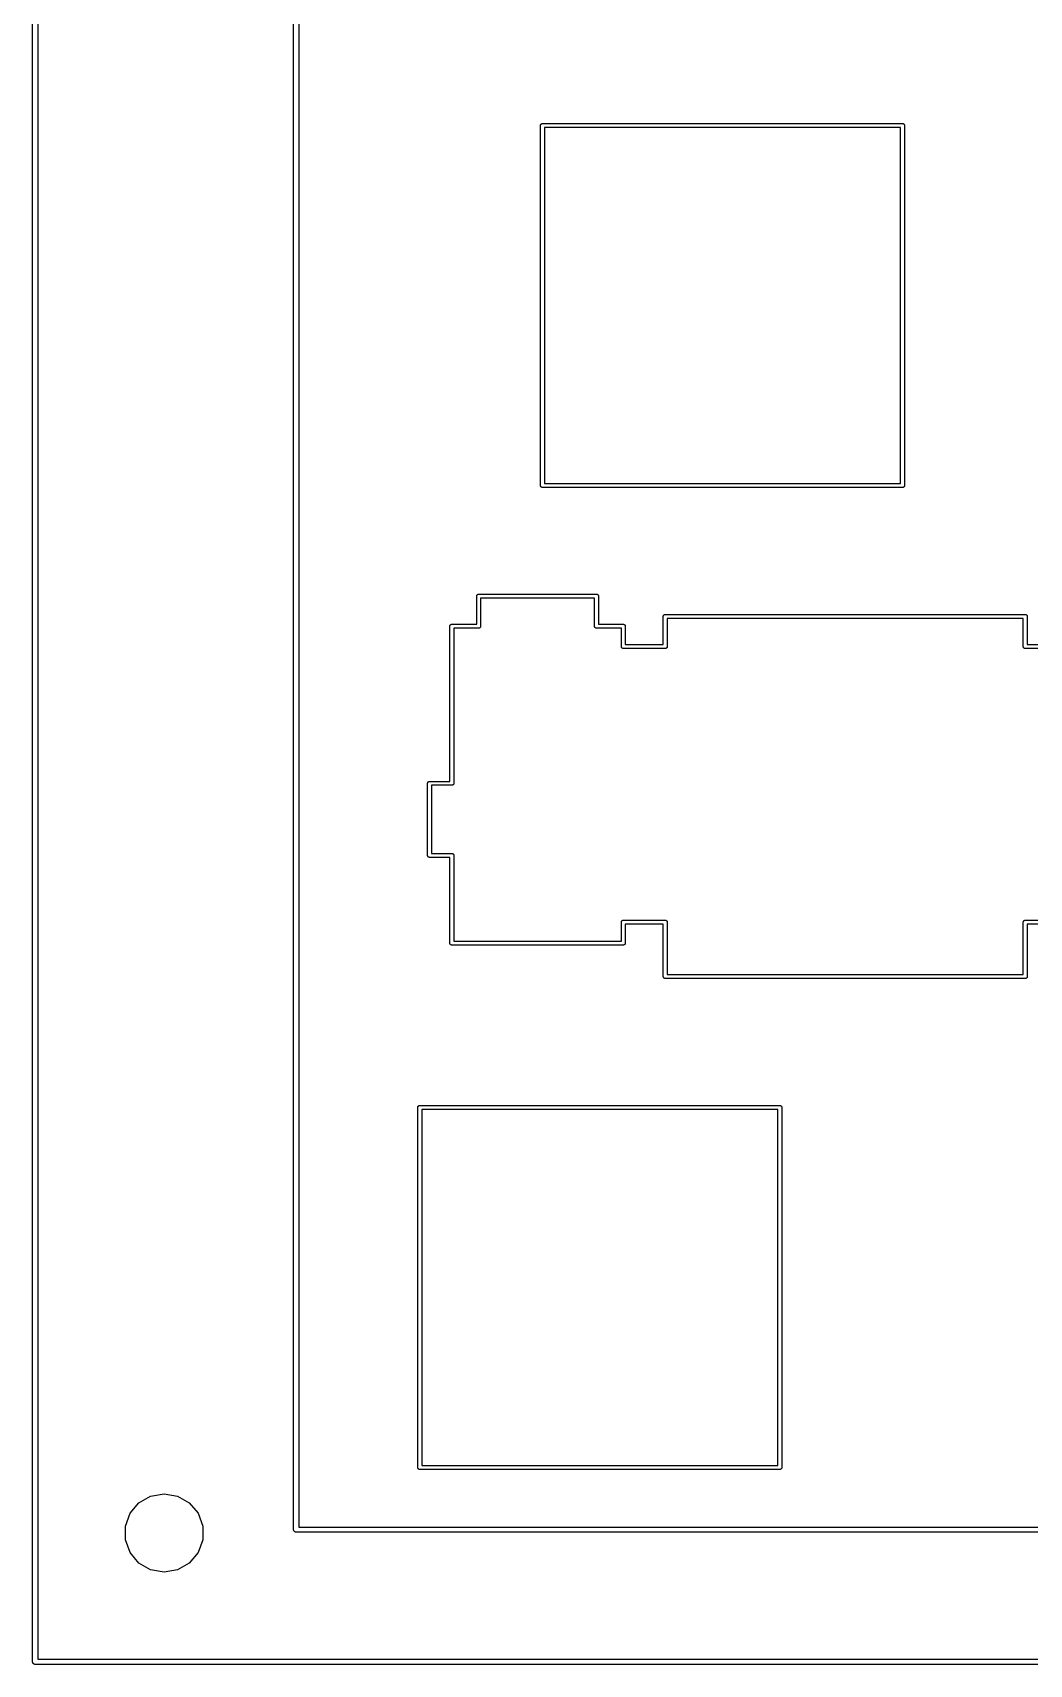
# Model space of a CAD drawing. Extents: x 50 to 430, y -187 to -47.
# Drawn here: x 49.9 to 88.6, y -187.1 to -123.8 of the extents above; entities that cross this region are included whole.
import ezdxf

# ---------------------------------------------------------------- set-up
doc = ezdxf.new("R2010")
doc.units = 0
doc.header["$MEASUREMENT"] = 0
doc.layers.add('BLACK', color=7, linetype='CONTINUOUS')

msp = doc.modelspace()

# ---------------------------------------------------------------- linework, layer by layer
at = {"layer": 'BLACK', "linetype": 'CONTINUOUS'}
for p, q in [((49.9, -187.009), (49.9, -46.9913)), ((50.1, -47.1), (50.1, -186.9)), ((60.0257, -181.855), (60.0257, -67.5643)), ((60.2257, -67.673), (60.2257, -181.773)), ((69.6076, -127.377), (69.6099, -127.37)), ((69.6076, -127.383), (69.6076, -127.377)), ((69.6076, -141.367), (69.6076, -127.383)), ((69.6099, -127.37), (69.611, -127.364)), ((69.611, -127.364), (69.6144, -127.358)), ((69.6144, -127.358), (69.6167, -127.351)), ((69.6167, -127.351), (69.6211, -127.346)), ((69.6211, -127.346), (69.6245, -127.34)), ((69.6245, -127.34), (69.6297, -127.336)), ((69.6297, -127.336), (69.634, -127.331)), ((69.634, -127.331), (69.6399, -127.327)), ((69.6399, -127.327), (69.6451, -127.323)), ((69.6451, -127.323), (69.6514, -127.321)), ((69.6514, -127.321), (69.6573, -127.317)), ((69.6573, -127.317), (69.664, -127.316)), ((69.664, -127.316), (69.6703, -127.314)), ((69.6703, -127.314), (69.6771, -127.314)), ((69.6771, -127.314), (69.6771, -127.314)), ((69.6771, -127.314), (83.6604, -127.314)), ((69.76, -127.466), (69.76, -141.284)), ((83.5776, -127.466), (69.76, -127.466)), ((83.5776, -141.284), (83.5776, -127.466)), ((83.6604, -127.314), (83.6672, -127.314)), ((83.6604, -127.314), (83.6604, -127.314)), ((83.6672, -127.314), (83.6735, -127.316)), ((83.6735, -127.316), (83.6802, -127.317)), ((83.6802, -127.317), (83.6861, -127.321)), ((83.6861, -127.321), (83.6924, -127.323)), ((83.6924, -127.323), (83.6976, -127.327)), ((83.6976, -127.327), (83.7035, -127.331)), ((83.7035, -127.331), (83.7078, -127.336)), ((83.7078, -127.336), (83.713, -127.34)), ((83.713, -127.34), (83.7164, -127.346)), ((83.7164, -127.346), (83.7208, -127.351)), ((83.7208, -127.351), (83.7231, -127.358)), ((83.7231, -127.358), (83.7265, -127.364)), ((83.7265, -127.364), (83.7276, -127.37)), ((83.7276, -127.37), (83.7299, -127.377)), ((83.7299, -127.377), (83.7299, -127.383)), ((83.7299, -127.383), (83.73, -127.383)), ((83.73, -127.383), (83.73, -141.367)), ((69.6076, -141.373), (69.6076, -141.367)), ((69.6076, -141.367), (69.6076, -141.367)), ((69.6099, -141.38), (69.6076, -141.373)), ((69.611, -141.386), (69.6099, -141.38)), ((69.6144, -141.392), (69.611, -141.386)), ((69.6167, -141.399), (69.6144, -141.392)), ((69.6211, -141.404), (69.6167, -141.399)), ((69.6245, -141.41), (69.6211, -141.404)), ((69.6297, -141.414), (69.6245, -141.41)), ((69.634, -141.419), (69.6297, -141.414)), ((69.6399, -141.423), (69.634, -141.419)), ((69.6451, -141.427), (69.6399, -141.423)), ((69.6514, -141.429), (69.6451, -141.427)), ((69.6573, -141.433), (69.6514, -141.429)), ((69.664, -141.434), (69.6573, -141.433)), ((69.6703, -141.436), (69.664, -141.434)), ((69.6771, -141.436), (69.6703, -141.436)), ((83.6604, -141.436), (69.6771, -141.436)), ((69.6771, -141.436), (69.6771, -141.436)), ((69.76, -141.284), (83.5776, -141.284)), ((83.6672, -141.436), (83.6604, -141.436)), ((83.6604, -141.436), (83.6604, -141.436)), ((83.6735, -141.434), (83.6672, -141.436)), ((83.6802, -141.433), (83.6735, -141.434)), ((83.6861, -141.429), (83.6802, -141.433)), ((83.6924, -141.427), (83.6861, -141.429)), ((83.6976, -141.423), (83.6924, -141.427)), ((83.7035, -141.419), (83.6976, -141.423)), ((83.7078, -141.414), (83.7035, -141.419)), ((83.713, -141.41), (83.7078, -141.414)), ((83.7164, -141.404), (83.713, -141.41)), ((83.7208, -141.399), (83.7164, -141.404)), ((83.7231, -141.392), (83.7208, -141.399)), ((83.7265, -141.386), (83.7231, -141.392)), ((83.7276, -141.38), (83.7265, -141.386)), ((83.7299, -141.373), (83.7276, -141.38)), ((83.73, -141.367), (83.7299, -141.367)), ((83.7299, -141.367), (83.7299, -141.373)), ((67.1379, -145.62), (67.1402, -145.614)), ((67.1402, -145.614), (67.1446, -145.609)), ((67.1446, -145.609), (67.148, -145.603)), ((67.148, -145.603), (67.1532, -145.599)), ((67.1532, -145.599), (67.1575, -145.593)), ((67.1575, -145.593), (67.1634, -145.59)), ((67.1634, -145.59), (67.1686, -145.586)), ((67.1686, -145.586), (67.1749, -145.583)), ((67.1749, -145.583), (67.1808, -145.58)), ((67.1808, -145.58), (67.1875, -145.579)), ((67.1875, -145.579), (67.1938, -145.576)), ((67.1938, -145.576), (67.2006, -145.576)), ((67.2006, -145.576), (67.2006, -145.576)), ((67.2006, -145.576), (71.7859, -145.576)), ((71.7859, -145.576), (71.7927, -145.576)), ((71.7859, -145.576), (71.7859, -145.576)), ((71.7927, -145.576), (71.799, -145.579)), ((71.799, -145.579), (71.8057, -145.58)), ((71.8057, -145.58), (71.8116, -145.583)), ((71.8116, -145.583), (71.8179, -145.586)), ((71.8179, -145.586), (71.8231, -145.59)), ((71.8231, -145.59), (71.829, -145.593)), ((71.829, -145.593), (71.8333, -145.599)), ((71.8333, -145.599), (71.8385, -145.603)), ((71.8385, -145.603), (71.8419, -145.609)), ((71.8419, -145.609), (71.8463, -145.614)), ((71.8463, -145.614), (71.8486, -145.62)), ((67.1311, -145.639), (67.1334, -145.633)), ((67.1311, -145.646), (67.1311, -145.639)), ((67.1311, -146.745), (67.1311, -145.646)), ((67.1334, -145.633), (67.1345, -145.626)), ((67.1345, -145.626), (67.1379, -145.62)), ((71.703, -145.729), (67.2835, -145.729)), ((67.2835, -145.729), (67.2835, -146.828)), ((71.7031, -146.808), (71.703, -145.729)), ((71.8486, -145.62), (71.852, -145.626)), ((71.852, -145.626), (71.8531, -145.633)), ((71.8531, -145.633), (71.8554, -145.639)), ((71.8554, -145.639), (71.8554, -145.646)), ((71.8554, -145.646), (71.8554, -145.646)), ((71.8554, -145.646), (71.8554, -146.745)), ((66.0896, -152.841), (66.0897, -146.814)), ((66.0897, -146.808), (66.092, -146.801)), ((66.0897, -146.814), (66.0897, -146.808)), ((66.092, -146.801), (66.0931, -146.795)), ((66.0931, -146.795), (66.0965, -146.789)), ((66.0965, -146.789), (66.0988, -146.782)), ((66.0988, -146.782), (66.1032, -146.777)), ((66.1032, -146.777), (66.1066, -146.771)), ((66.1066, -146.771), (66.1118, -146.767)), ((66.1118, -146.767), (66.1161, -146.762)), ((66.1161, -146.762), (66.122, -146.758)), ((66.122, -146.758), (66.1272, -146.754)), ((66.1272, -146.754), (66.1335, -146.752)), ((66.1335, -146.752), (66.1394, -146.748)), ((66.1394, -146.748), (66.1461, -146.747)), ((66.1461, -146.747), (66.1524, -146.745)), ((66.1524, -146.745), (66.1592, -146.745)), ((66.1592, -146.745), (66.1592, -146.745)), ((66.1592, -146.745), (67.1311, -146.745)), ((67.257, -146.88), (67.2511, -146.884)), ((67.2613, -146.875), (67.257, -146.88)), ((67.2665, -146.871), (67.2613, -146.875)), ((67.2699, -146.865), (67.2665, -146.871)), ((67.2743, -146.86), (67.2699, -146.865)), ((67.2766, -146.853), (67.2743, -146.86)), ((67.28, -146.847), (67.2766, -146.853)), ((67.2811, -146.841), (67.28, -146.847)), ((67.2834, -146.834), (67.2811, -146.841)), ((67.2835, -146.828), (67.2834, -146.828)), ((67.2834, -146.828), (67.2834, -146.834)), ((71.7031, -146.834), (71.7031, -146.808)), ((71.7054, -146.841), (71.7031, -146.834)), ((71.7065, -146.847), (71.7054, -146.841)), ((71.7099, -146.853), (71.7065, -146.847)), ((71.7122, -146.86), (71.7099, -146.853)), ((71.7166, -146.865), (71.7122, -146.86)), ((71.72, -146.871), (71.7166, -146.865)), ((71.7252, -146.875), (71.72, -146.871)), ((71.7295, -146.88), (71.7252, -146.875)), ((71.7354, -146.884), (71.7295, -146.88)), ((71.8554, -146.745), (72.8273, -146.745)), ((72.8273, -146.745), (72.8273, -146.745)), ((72.8273, -146.745), (72.8341, -146.745)), ((72.8341, -146.745), (72.8404, -146.747)), ((72.8404, -146.747), (72.8471, -146.748)), ((72.8471, -146.748), (72.853, -146.752)), ((72.853, -146.752), (72.8593, -146.754)), ((72.8593, -146.754), (72.8645, -146.758)), ((72.8645, -146.758), (72.8704, -146.762)), ((72.8704, -146.762), (72.8747, -146.767)), ((72.8747, -146.767), (72.8799, -146.771)), ((72.8799, -146.771), (72.8833, -146.777)), ((72.8833, -146.777), (72.8877, -146.782)), ((72.8877, -146.782), (72.89, -146.789)), ((72.89, -146.789), (72.8934, -146.795)), ((72.8934, -146.795), (72.8945, -146.801)), ((72.8945, -146.801), (72.8968, -146.808)), ((72.8968, -146.808), (72.8968, -146.814)), ((72.8968, -146.814), (72.8969, -146.814)), ((72.8969, -146.814), (72.8969, -147.532)), ((74.37, -147.532), (74.3701, -146.433)), ((74.3701, -146.427), (74.3724, -146.42)), ((74.3701, -146.433), (74.3701, -146.427)), ((74.3724, -146.42), (74.3735, -146.414)), ((74.3735, -146.414), (74.3769, -146.408)), ((74.3769, -146.408), (74.3792, -146.401)), ((74.3792, -146.401), (74.3836, -146.396)), ((74.3836, -146.396), (74.387, -146.39)), ((74.387, -146.39), (74.3922, -146.386)), ((74.3922, -146.386), (74.3965, -146.381)), ((74.3965, -146.381), (74.4024, -146.377)), ((74.4024, -146.377), (74.4076, -146.373)), ((74.4076, -146.373), (74.4139, -146.371)), ((74.4139, -146.371), (74.4198, -146.367)), ((74.4198, -146.367), (74.4265, -146.366)), ((74.4265, -146.366), (74.4328, -146.364)), ((74.4328, -146.364), (74.4396, -146.364)), ((74.4396, -146.364), (74.4396, -146.364)), ((74.4396, -146.364), (88.4229, -146.364)), ((88.34, -146.516), (74.5224, -146.516)), ((74.5224, -146.516), (74.5224, -147.615)), ((88.3401, -147.595), (88.34, -146.516)), ((88.4229, -146.364), (88.4229, -146.364)), ((88.4229, -146.364), (88.4297, -146.364)), ((88.4297, -146.364), (88.436, -146.366)), ((88.436, -146.366), (88.4427, -146.367)), ((88.4427, -146.367), (88.4486, -146.371)), ((88.4486, -146.371), (88.4549, -146.373)), ((88.4549, -146.373), (88.4601, -146.377)), ((88.4601, -146.377), (88.466, -146.381)), ((88.466, -146.381), (88.4703, -146.386)), ((88.4703, -146.386), (88.4755, -146.39)), ((88.4755, -146.39), (88.4789, -146.396)), ((88.4789, -146.396), (88.4833, -146.401)), ((88.4833, -146.401), (88.4856, -146.408)), ((88.4856, -146.408), (88.489, -146.414)), ((88.489, -146.414), (88.4901, -146.42)), ((88.4901, -146.42), (88.4924, -146.427)), ((88.4924, -146.427), (88.4924, -146.433)), ((88.4924, -146.433), (88.4924, -146.433)), ((88.4924, -146.433), (88.4924, -147.532)), ((67.2139, -146.897), (66.242, -146.897)), ((66.242, -146.897), (66.242, -152.924)), ((67.2207, -146.897), (67.2139, -146.897)), ((67.2139, -146.897), (67.2139, -146.897)), ((67.227, -146.895), (67.2207, -146.897)), ((67.2337, -146.894), (67.227, -146.895)), ((67.2396, -146.89), (67.2337, -146.894)), ((67.2459, -146.888), (67.2396, -146.89)), ((67.2511, -146.884), (67.2459, -146.888)), ((71.7406, -146.888), (71.7354, -146.884)), ((71.7469, -146.89), (71.7406, -146.888)), ((71.7528, -146.894), (71.7469, -146.89)), ((71.7595, -146.895), (71.7528, -146.894)), ((71.7658, -146.897), (71.7595, -146.895)), ((71.7726, -146.897), (71.7658, -146.897)), ((72.7445, -146.897), (71.7726, -146.897)), ((71.7726, -146.897), (71.7726, -146.897)), ((72.7445, -147.595), (72.7445, -146.897)), ((72.7445, -147.622), (72.7445, -147.595)), ((72.7468, -147.628), (72.7445, -147.622)), ((72.7479, -147.635), (72.7468, -147.628)), ((72.7513, -147.641), (72.7479, -147.635)), ((72.7536, -147.647), (72.7513, -147.641)), ((72.758, -147.652), (72.7536, -147.647)), ((72.7614, -147.658), (72.758, -147.652)), ((72.7666, -147.662), (72.7614, -147.658)), ((72.7709, -147.668), (72.7666, -147.662)), ((72.7768, -147.671), (72.7709, -147.668)), ((72.782, -147.675), (72.7768, -147.671)), ((72.7883, -147.678), (72.782, -147.675)), ((72.7942, -147.681), (72.7883, -147.678)), ((72.8009, -147.682), (72.7942, -147.681)), ((72.8072, -147.685), (72.8009, -147.682)), ((72.814, -147.685), (72.8072, -147.685)), ((74.4529, -147.685), (72.814, -147.685)), ((72.814, -147.685), (72.814, -147.685)), ((72.8969, -147.532), (74.37, -147.532)), ((74.4597, -147.685), (74.4529, -147.685)), ((74.4529, -147.685), (74.4529, -147.685)), ((74.466, -147.682), (74.4597, -147.685)), ((74.4727, -147.681), (74.466, -147.682)), ((74.4786, -147.678), (74.4727, -147.681)), ((74.4849, -147.675), (74.4786, -147.678)), ((74.4901, -147.671), (74.4849, -147.675)), ((74.496, -147.668), (74.4901, -147.671)), ((74.5003, -147.662), (74.496, -147.668)), ((74.5055, -147.658), (74.5003, -147.662)), ((74.5089, -147.652), (74.5055, -147.658)), ((74.5133, -147.647), (74.5089, -147.652)), ((74.5156, -147.641), (74.5133, -147.647)), ((74.519, -147.635), (74.5156, -147.641)), ((74.5201, -147.628), (74.519, -147.635)), ((74.5224, -147.622), (74.5201, -147.628)), ((74.5224, -147.615), (74.5224, -147.615)), ((74.5224, -147.615), (74.5224, -147.622)), ((88.3401, -147.622), (88.3401, -147.595)), ((88.3424, -147.628), (88.3401, -147.622)), ((88.3435, -147.635), (88.3424, -147.628)), ((88.3469, -147.641), (88.3435, -147.635)), ((88.3492, -147.647), (88.3469, -147.641)), ((88.3536, -147.652), (88.3492, -147.647)), ((88.357, -147.658), (88.3536, -147.652)), ((88.3622, -147.662), (88.357, -147.658)), ((88.3665, -147.668), (88.3622, -147.662)), ((88.3724, -147.671), (88.3665, -147.668)), ((88.3776, -147.675), (88.3724, -147.671)), ((88.3839, -147.678), (88.3776, -147.675)), ((88.3898, -147.681), (88.3839, -147.678)), ((88.3965, -147.682), (88.3898, -147.681)), ((88.4028, -147.685), (88.3965, -147.682)), ((88.4096, -147.685), (88.4028, -147.685)), ((90.0485, -147.685), (88.4096, -147.685)), ((88.4096, -147.685), (88.4096, -147.685)), ((88.4924, -147.532), (89.9656, -147.532)), ((65.2261, -152.904), (65.2284, -152.897)), ((65.2261, -152.91), (65.2261, -152.904)), ((65.2261, -155.718), (65.2261, -152.91)), ((65.2284, -152.897), (65.2295, -152.891)), ((65.2295, -152.891), (65.2329, -152.885)), ((65.2329, -152.885), (65.2352, -152.878)), ((65.2352, -152.878), (65.2396, -152.873)), ((65.2396, -152.873), (65.243, -152.867)), ((65.243, -152.867), (65.2482, -152.863)), ((65.2482, -152.863), (65.2525, -152.858)), ((65.2525, -152.858), (65.2584, -152.854)), ((65.2584, -152.854), (65.2636, -152.85)), ((65.2636, -152.85), (65.2699, -152.848)), ((65.2699, -152.848), (65.2758, -152.844)), ((65.2758, -152.844), (65.2825, -152.843)), ((65.2825, -152.843), (65.2888, -152.841)), ((65.2888, -152.841), (65.2956, -152.841)), ((65.2956, -152.841), (65.2956, -152.841)), ((65.2956, -152.841), (66.0896, -152.841)), ((66.1725, -152.993), (65.3785, -152.993)), ((65.3785, -152.993), (65.3785, -155.635)), ((66.1793, -152.993), (66.1725, -152.993)), ((66.1725, -152.993), (66.1725, -152.993)), ((66.1856, -152.991), (66.1793, -152.993)), ((66.1923, -152.99), (66.1856, -152.991)), ((66.1982, -152.986), (66.1923, -152.99)), ((66.2045, -152.984), (66.1982, -152.986)), ((66.2097, -152.98), (66.2045, -152.984)), ((66.2156, -152.976), (66.2097, -152.98)), ((66.2199, -152.971), (66.2156, -152.976)), ((66.2251, -152.967), (66.2199, -152.971)), ((66.2285, -152.961), (66.2251, -152.967)), ((66.2329, -152.956), (66.2285, -152.961)), ((66.2352, -152.949), (66.2329, -152.956)), ((66.2386, -152.943), (66.2352, -152.949)), ((66.2397, -152.937), (66.2386, -152.943)), ((66.242, -152.93), (66.2397, -152.937)), ((66.242, -152.924), (66.242, -152.924)), ((66.242, -152.924), (66.242, -152.93)), ((65.2261, -155.724), (65.2261, -155.718)), ((65.2261, -155.718), (65.2261, -155.718)), ((65.2284, -155.731), (65.2261, -155.724)), ((65.2295, -155.737), (65.2284, -155.731)), ((65.2329, -155.743), (65.2295, -155.737)), ((65.2352, -155.75), (65.2329, -155.743)), ((65.3785, -155.635), (66.1725, -155.635)), ((66.1725, -155.635), (66.1725, -155.635)), ((66.1725, -155.635), (66.1793, -155.635)), ((66.1793, -155.635), (66.1856, -155.637)), ((66.1856, -155.637), (66.1923, -155.638)), ((66.1923, -155.638), (66.1982, -155.642)), ((66.1982, -155.642), (66.2045, -155.644)), ((66.2045, -155.644), (66.2097, -155.648)), ((66.2097, -155.648), (66.2156, -155.652)), ((66.2156, -155.652), (66.2199, -155.657)), ((66.2199, -155.657), (66.2251, -155.661)), ((66.2251, -155.661), (66.2285, -155.667)), ((66.2285, -155.667), (66.2329, -155.672)), ((66.2329, -155.672), (66.2352, -155.679)), ((66.2352, -155.679), (66.2386, -155.685)), ((66.2386, -155.685), (66.2397, -155.691)), ((66.2397, -155.691), (66.242, -155.698)), ((66.242, -155.698), (66.242, -155.704)), ((66.242, -155.704), (66.242, -155.704)), ((66.242, -155.704), (66.242, -159.038)), ((65.2396, -155.755), (65.2352, -155.75)), ((65.243, -155.761), (65.2396, -155.755)), ((65.2482, -155.765), (65.243, -155.761)), ((65.2525, -155.77), (65.2482, -155.765)), ((65.2584, -155.774), (65.2525, -155.77)), ((65.2636, -155.778), (65.2584, -155.774)), ((65.2699, -155.78), (65.2636, -155.778)), ((65.2758, -155.784), (65.2699, -155.78)), ((65.2825, -155.785), (65.2758, -155.784)), ((65.2888, -155.787), (65.2825, -155.785)), ((65.2956, -155.787), (65.2888, -155.787)), ((66.0897, -155.787), (65.2956, -155.787)), ((65.2956, -155.787), (65.2956, -155.787)), ((66.0896, -159.121), (66.0897, -155.787)), ((72.7468, -158.282), (72.7479, -158.275)), ((72.7479, -158.275), (72.7513, -158.269)), ((72.7513, -158.269), (72.7536, -158.263)), ((72.7536, -158.263), (72.758, -158.258)), ((72.758, -158.258), (72.7614, -158.252)), ((72.7614, -158.252), (72.7666, -158.248)), ((72.7666, -158.248), (72.7709, -158.243)), ((72.7709, -158.243), (72.7768, -158.239)), ((72.7768, -158.239), (72.782, -158.235)), ((72.782, -158.235), (72.7883, -158.232)), ((72.7883, -158.232), (72.7942, -158.229)), ((72.7942, -158.229), (72.8009, -158.228)), ((72.8009, -158.228), (72.8072, -158.226)), ((72.8072, -158.226), (72.814, -158.226)), ((72.814, -158.226), (72.814, -158.226)), ((72.814, -158.226), (74.4529, -158.226)), ((74.4529, -158.226), (74.4529, -158.226)), ((74.4529, -158.226), (74.4597, -158.226)), ((74.4597, -158.226), (74.466, -158.228)), ((74.466, -158.228), (74.4727, -158.229)), ((74.4727, -158.229), (74.4786, -158.232)), ((74.4786, -158.232), (74.4849, -158.235)), ((74.4849, -158.235), (74.4901, -158.239)), ((74.4901, -158.239), (74.496, -158.243)), ((74.496, -158.243), (74.5003, -158.248)), ((74.5003, -158.248), (74.5055, -158.252)), ((74.5055, -158.252), (74.5089, -158.258)), ((74.5089, -158.258), (74.5133, -158.263)), ((74.5133, -158.263), (74.5156, -158.269)), ((74.5156, -158.269), (74.519, -158.275)), ((74.519, -158.275), (74.5201, -158.282)), ((88.3424, -158.282), (88.3435, -158.275)), ((88.3435, -158.275), (88.3469, -158.269)), ((88.3469, -158.269), (88.3492, -158.263)), ((88.3492, -158.263), (88.3536, -158.258)), ((88.3536, -158.258), (88.357, -158.252)), ((88.357, -158.252), (88.3622, -158.248)), ((88.3622, -158.248), (88.3665, -158.243)), ((88.3665, -158.243), (88.3724, -158.239)), ((88.3724, -158.239), (88.3776, -158.235)), ((88.3776, -158.235), (88.3839, -158.232)), ((88.3839, -158.232), (88.3898, -158.229)), ((88.3898, -158.229), (88.3965, -158.228)), ((88.3965, -158.228), (88.4028, -158.226)), ((88.4028, -158.226), (88.4096, -158.226)), ((88.4096, -158.226), (88.4096, -158.226)), ((88.4096, -158.226), (90.0485, -158.226)), ((72.7445, -158.288), (72.7468, -158.282)), ((72.7445, -158.295), (72.7445, -158.288)), ((72.7445, -159.038), (72.7445, -158.295)), ((72.7445, -158.295), (72.7445, -158.295)), ((74.3701, -158.378), (72.8969, -158.378)), ((72.8969, -158.378), (72.8969, -159.121)), ((74.37, -160.417), (74.3701, -158.378)), ((74.5201, -158.282), (74.5224, -158.288)), ((74.5224, -158.288), (74.5224, -158.295)), ((74.5224, -158.295), (74.5224, -158.295)), ((74.5224, -158.295), (74.5224, -160.334)), ((88.3401, -160.334), (88.34, -158.295)), ((88.34, -158.295), (88.3401, -158.295)), ((88.3401, -158.288), (88.3424, -158.282)), ((88.3401, -158.295), (88.3401, -158.288)), ((89.9657, -158.378), (88.4924, -158.378)), ((88.4924, -158.378), (88.4924, -160.417)), ((66.0897, -159.121), (66.0896, -159.121)), ((66.0897, -159.128), (66.0897, -159.121)), ((66.092, -159.134), (66.0897, -159.128)), ((66.0931, -159.141), (66.092, -159.134)), ((66.0965, -159.147), (66.0931, -159.141)), ((66.0988, -159.153), (66.0965, -159.147)), ((66.1032, -159.158), (66.0988, -159.153)), ((66.1066, -159.164), (66.1032, -159.158)), ((66.1118, -159.169), (66.1066, -159.164)), ((66.1161, -159.174), (66.1118, -159.169)), ((66.122, -159.177), (66.1161, -159.174)), ((66.1272, -159.182), (66.122, -159.177)), ((66.1335, -159.184), (66.1272, -159.182)), ((66.1394, -159.187), (66.1335, -159.184)), ((66.1461, -159.188), (66.1394, -159.187)), ((66.1524, -159.191), (66.1461, -159.188)), ((66.1592, -159.191), (66.1524, -159.191)), ((72.8273, -159.191), (66.1592, -159.191)), ((66.1592, -159.191), (66.1592, -159.191)), ((66.242, -159.038), (72.7445, -159.038)), ((72.8341, -159.191), (72.8273, -159.191)), ((72.8273, -159.191), (72.8273, -159.191)), ((72.8404, -159.188), (72.8341, -159.191)), ((72.8471, -159.187), (72.8404, -159.188)), ((72.853, -159.184), (72.8471, -159.187)), ((72.8593, -159.182), (72.853, -159.184)), ((72.8645, -159.177), (72.8593, -159.182)), ((72.8704, -159.174), (72.8645, -159.177)), ((72.8747, -159.169), (72.8704, -159.174)), ((72.8799, -159.164), (72.8747, -159.169)), ((72.8833, -159.158), (72.8799, -159.164)), ((72.8877, -159.153), (72.8833, -159.158)), ((72.89, -159.147), (72.8877, -159.153)), ((72.8934, -159.141), (72.89, -159.147)), ((72.8945, -159.134), (72.8934, -159.141)), ((72.8968, -159.128), (72.8945, -159.134)), ((72.8969, -159.121), (72.8968, -159.121)), ((72.8968, -159.121), (72.8968, -159.128)), ((74.3701, -160.417), (74.37, -160.417)), ((74.3701, -160.423), (74.3701, -160.417)), ((74.3724, -160.43), (74.3701, -160.423)), ((74.3735, -160.436), (74.3724, -160.43)), ((74.3769, -160.442), (74.3735, -160.436)), ((74.3792, -160.449), (74.3769, -160.442)), ((74.3836, -160.454), (74.3792, -160.449)), ((74.387, -160.46), (74.3836, -160.454)), ((74.3922, -160.464), (74.387, -160.46)), ((74.3965, -160.469), (74.3922, -160.464)), ((74.4024, -160.473), (74.3965, -160.469)), ((74.4076, -160.477), (74.4024, -160.473)), ((74.4139, -160.479), (74.4076, -160.477)), ((74.4198, -160.483), (74.4139, -160.479)), ((74.4265, -160.484), (74.4198, -160.483)), ((74.4328, -160.486), (74.4265, -160.484)), ((74.4396, -160.486), (74.4328, -160.486)), ((88.4229, -160.486), (74.4396, -160.486)), ((74.4396, -160.486), (74.4396, -160.486)), ((74.5224, -160.334), (88.3401, -160.334)), ((88.4297, -160.486), (88.4229, -160.486)), ((88.4229, -160.486), (88.4229, -160.486)), ((88.436, -160.484), (88.4297, -160.486)), ((88.4427, -160.483), (88.436, -160.484)), ((88.4486, -160.479), (88.4427, -160.483)), ((88.4549, -160.477), (88.4486, -160.479)), ((88.4601, -160.473), (88.4549, -160.477)), ((88.466, -160.469), (88.4601, -160.473)), ((88.4703, -160.464), (88.466, -160.469)), ((88.4755, -160.46), (88.4703, -160.464)), ((88.4789, -160.454), (88.4755, -160.46)), ((88.4833, -160.449), (88.4789, -160.454)), ((88.4856, -160.442), (88.4833, -160.449)), ((88.489, -160.436), (88.4856, -160.442)), ((88.4901, -160.43), (88.489, -160.436)), ((88.4924, -160.423), (88.4901, -160.43)), ((88.4924, -160.417), (88.4924, -160.417)), ((88.4924, -160.417), (88.4924, -160.423)), ((64.8451, -165.477), (64.8474, -165.47)), ((64.8451, -165.483), (64.8451, -165.477)), ((64.8451, -179.467), (64.8451, -165.483)), ((64.8474, -165.47), (64.8485, -165.464)), ((64.8485, -165.464), (64.8519, -165.458)), ((64.8519, -165.458), (64.8542, -165.451)), ((64.8542, -165.451), (64.8586, -165.446)), ((64.8586, -165.446), (64.862, -165.44)), ((64.862, -165.44), (64.8672, -165.436)), ((64.8672, -165.436), (64.8715, -165.431)), ((64.8715, -165.431), (64.8774, -165.427)), ((64.8774, -165.427), (64.8826, -165.423)), ((64.8826, -165.423), (64.8889, -165.421)), ((64.8889, -165.421), (64.8948, -165.417)), ((64.8948, -165.417), (64.9015, -165.416)), ((64.9015, -165.416), (64.9078, -165.414)), ((64.9078, -165.414), (64.9146, -165.414)), ((64.9146, -165.414), (64.9146, -165.414)), ((64.9146, -165.414), (78.8979, -165.414)), ((64.9975, -165.566), (64.9975, -179.384)), ((78.815, -165.566), (64.9975, -165.566)), ((78.8151, -179.384), (78.815, -165.566)), ((78.8979, -165.414), (78.9047, -165.414)), ((78.8979, -165.414), (78.8979, -165.414)), ((78.9047, -165.414), (78.911, -165.416)), ((78.911, -165.416), (78.9177, -165.417)), ((78.9177, -165.417), (78.9236, -165.421)), ((78.9236, -165.421), (78.9299, -165.423)), ((78.9299, -165.423), (78.9351, -165.427)), ((78.9351, -165.427), (78.941, -165.431)), ((78.941, -165.431), (78.9453, -165.436)), ((78.9453, -165.436), (78.9505, -165.44)), ((78.9505, -165.44), (78.9539, -165.446)), ((78.9539, -165.446), (78.9583, -165.451)), ((78.9583, -165.451), (78.9606, -165.458)), ((78.9606, -165.458), (78.964, -165.464)), ((78.964, -165.464), (78.9651, -165.47)), ((78.9651, -165.47), (78.9674, -165.477)), ((78.9674, -165.477), (78.9674, -165.483)), ((78.9674, -165.483), (78.9674, -165.483)), ((78.9674, -165.483), (78.9674, -179.467)), ((64.8451, -179.473), (64.8451, -179.467)), ((64.8451, -179.467), (64.8451, -179.467)), ((64.8474, -179.48), (64.8451, -179.473)), ((64.8485, -179.486), (64.8474, -179.48)), ((64.8519, -179.492), (64.8485, -179.486)), ((64.8542, -179.499), (64.8519, -179.492)), ((64.8586, -179.504), (64.8542, -179.499)), ((64.862, -179.51), (64.8586, -179.504)), ((64.8672, -179.514), (64.862, -179.51)), ((64.8715, -179.519), (64.8672, -179.514)), ((64.8774, -179.523), (64.8715, -179.519)), ((64.8826, -179.527), (64.8774, -179.523)), ((64.8889, -179.529), (64.8826, -179.527)), ((64.8948, -179.533), (64.8889, -179.529)), ((64.9015, -179.534), (64.8948, -179.533)), ((64.9078, -179.536), (64.9015, -179.534)), ((64.9146, -179.536), (64.9078, -179.536)), ((78.8979, -179.536), (64.9146, -179.536)), ((64.9146, -179.536), (64.9146, -179.536)), ((64.9975, -179.384), (78.8151, -179.384)), ((78.9047, -179.536), (78.8979, -179.536)), ((78.8979, -179.536), (78.8979, -179.536)), ((78.911, -179.534), (78.9047, -179.536)), ((78.9177, -179.533), (78.911, -179.534)), ((78.9236, -179.529), (78.9177, -179.533)), ((78.9299, -179.527), (78.9236, -179.529)), ((78.9351, -179.523), (78.9299, -179.527)), ((78.941, -179.519), (78.9351, -179.523)), ((78.9453, -179.514), (78.941, -179.519)), ((78.9505, -179.51), (78.9453, -179.514)), ((78.9539, -179.504), (78.9505, -179.51)), ((78.9583, -179.499), (78.9539, -179.504)), ((78.9606, -179.492), (78.9583, -179.499)), ((78.964, -179.486), (78.9606, -179.492)), ((78.9651, -179.48), (78.964, -179.486)), ((78.9674, -179.473), (78.9651, -179.48)), ((78.9674, -179.467), (78.9674, -179.467)), ((78.9674, -179.467), (78.9674, -179.473)), ((53.6809, -181.238), (54.0209, -180.833)), ((54.0209, -180.833), (54.4791, -180.569)), ((54.4791, -180.569), (55, -180.477)), ((55, -180.477), (55.5209, -180.569)), ((55.5209, -180.569), (55.9791, -180.833)), ((55.9791, -180.833), (56.3191, -181.238)), ((53.5, -181.736), (53.6809, -181.238)), ((56.3191, -181.238), (56.5, -181.736)), ((53.5, -182.264), (53.5, -181.736)), ((53.6809, -182.762), (53.5, -182.264)), ((56.5, -182.264), (56.3191, -182.762)), ((56.5, -181.736), (56.5, -182.264)), ((60.0257, -181.891), (60.0257, -181.855)), ((60.0288, -181.899), (60.0257, -181.891)), ((60.0303, -181.908), (60.0288, -181.899)), ((60.0348, -181.915), (60.0303, -181.908)), ((60.0378, -181.924), (60.0348, -181.915)), ((60.0435, -181.931), (60.0378, -181.924)), ((60.0479, -181.938), (60.0435, -181.931)), ((60.0547, -181.944), (60.0479, -181.938)), ((60.0605, -181.951), (60.0547, -181.944)), ((60.0682, -181.955), (60.0605, -181.951)), ((60.075, -181.961), (60.0682, -181.955)), ((60.0833, -181.964), (60.075, -181.961)), ((60.091, -181.968), (60.0833, -181.964)), ((60.0998, -181.97), (60.091, -181.968)), ((60.1081, -181.973), (60.0998, -181.97)), ((60.117, -181.973), (60.1081, -181.973)), ((422.084, -181.973), (60.117, -181.973)), ((60.117, -181.973), (60.117, -181.973)), ((60.2257, -181.773), (421.976, -181.773)), ((54.0209, -183.167), (53.6809, -182.762)), ((56.3191, -182.762), (55.9791, -183.167)), ((54.4791, -183.431), (54.0209, -183.167)), ((55, -183.523), (54.4791, -183.431)), ((55.5209, -183.431), (55, -183.523)), ((55.9791, -183.167), (55.5209, -183.431)), ((49.9, -187.018), (49.9, -187.009)), ((49.9, -187.009), (49.9, -187.009)), ((49.903, -187.026), (49.9, -187.018)), ((49.9046, -187.035), (49.903, -187.026)), ((49.909, -187.042), (49.9046, -187.035)), ((49.9121, -187.051), (49.909, -187.042)), ((49.9178, -187.058), (49.9121, -187.051)), ((49.9222, -187.065), (49.9178, -187.058)), ((49.929, -187.071), (49.9222, -187.065)), ((49.9347, -187.078), (49.929, -187.071)), ((49.9424, -187.082), (49.9347, -187.078)), ((49.9492, -187.088), (49.9424, -187.082)), ((49.9576, -187.091), (49.9492, -187.088)), ((49.9653, -187.095), (49.9576, -187.091)), ((49.974, -187.097), (49.9653, -187.095)), ((49.9824, -187.1), (49.974, -187.097)), ((49.9912, -187.1), (49.9824, -187.1)), ((49.9913, -187.1), (49.9912, -187.1)), ((430.009, -187.1), (49.9913, -187.1)), ((50.1, -186.9), (429.9, -186.9))]:
    msp.add_line(p, q, dxfattribs=at)

doc.saveas('drawing.dxf')
